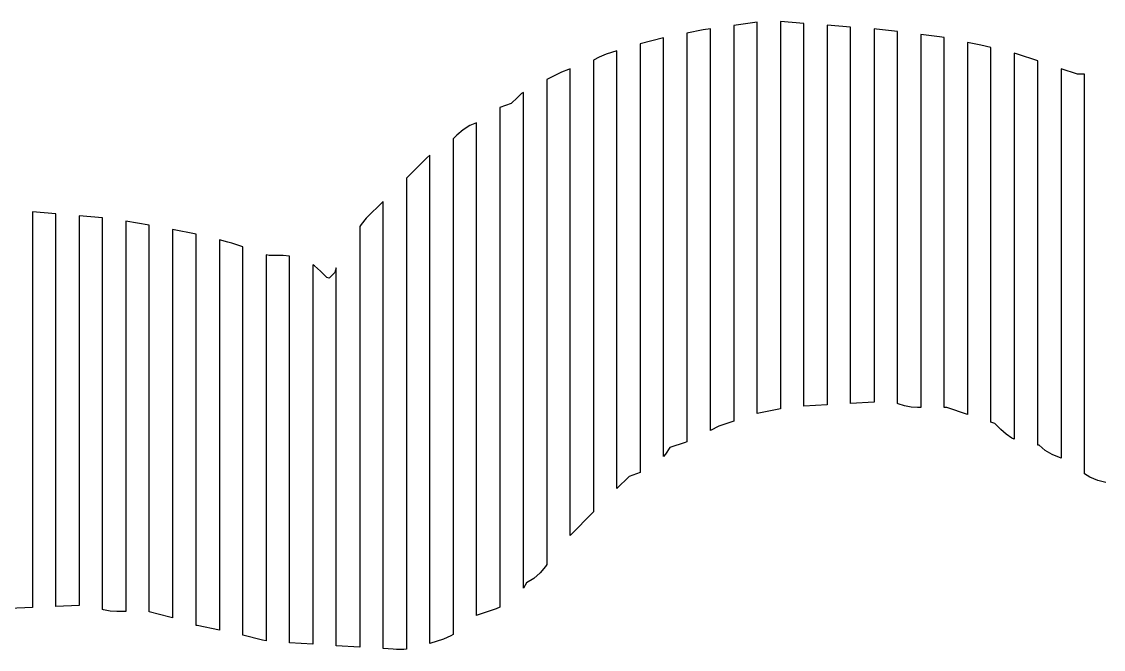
# Model space of a CAD drawing. Header units: metres. Extents: x -6 to 1890, y -8 to 898.
# Drawn here: x 363.7 to 548.8, y 218.4 to 325.7 of the extents above; entities that cross this region are included whole.
import ezdxf

# ---------------------------------------------------------------- set-up
doc = ezdxf.new("R2010")
doc.units = ezdxf.units.M
doc.layers.add('PASSADAS_COMPLETAS', color=1, linetype='CONTINUOUS')
doc.layers.add('PECAS_2D', color=3, linetype='CONTINUOUS')

msp = doc.modelspace()

# ---------------------------------------------------------------- linework, layer by layer
at = {"layer": 'PASSADAS_COMPLETAS'}
msp.add_lwpolyline([(549.245, 246.945), (547.847, 247.278), (546.511, 247.831), (545.578, 248.405), (545.578, 253.563), (545.578, 254.852), (545.578, 256.141), (545.578, 257.431), (545.578, 258.72), (545.578, 260.009), (545.578, 261.298), (545.578, 294.821), (545.578, 296.111), (545.578, 297.4), (545.578, 298.689), (545.578, 299.979), (545.578, 301.268), (545.578, 302.557), (545.578, 303.846), (545.578, 305.136), (545.578, 306.425), (545.578, 307.715), (545.578, 309.004), (545.578, 310.293), (545.578, 311.583), (545.578, 316.74), (544.372, 316.74), (541.578, 317.671), (541.578, 313.755), (541.578, 312.449), (541.578, 311.144), (541.578, 309.838), (541.578, 308.533), (541.578, 307.227), (541.578, 305.922), (541.578, 304.616), (541.578, 303.311), (541.578, 302.005), (541.578, 300.7), (541.578, 299.394), (541.578, 298.089), (541.578, 296.783), (541.578, 295.478), (541.578, 262.84), (541.578, 261.535), (541.578, 260.229), (541.578, 258.924), (541.578, 257.618), (541.578, 256.313), (541.578, 255.007), (541.578, 251.091), (541.31, 251.18), (540.051, 251.708), (538.88, 252.422), (537.834, 253.298), (537.578, 253.308), (537.578, 257.172), (537.578, 258.461), (537.578, 259.749), (537.578, 261.037), (537.578, 262.325), (537.578, 264.901), (537.578, 297.106), (537.578, 298.394), (537.578, 299.682), (537.578, 300.97), (537.578, 302.258), (537.578, 304.835), (537.578, 306.123), (537.578, 307.411), (537.578, 308.699), (537.578, 309.987), (537.578, 311.275), (537.578, 312.564), (537.578, 313.852), (537.578, 315.14), (537.578, 319.004), (534.139, 320.151), (533.578, 320.314), (533.578, 316.432), (533.578, 315.138), (533.578, 313.844), (533.578, 312.55), (533.578, 311.256), (533.578, 309.962), (533.578, 308.668), (533.578, 307.374), (533.578, 306.08), (533.578, 304.786), (533.578, 303.492), (533.578, 302.198), (533.578, 300.904), (533.578, 299.61), (533.578, 298.316), (533.578, 265.965), (533.578, 264.671), (533.578, 263.377), (533.578, 262.083), (533.578, 260.789), (533.578, 259.495), (533.578, 258.201), (533.578, 254.319), (533.163, 254.525), (532.171, 255.189), (531.29, 255.964), (530.224, 257.03), (529.578, 257.245), (529.578, 259.808), (529.578, 261.09), (529.578, 262.371), (529.578, 263.653), (529.578, 264.934), (529.578, 266.215), (529.578, 267.497), (529.578, 299.534), (529.578, 300.815), (529.578, 302.097), (529.578, 303.378), (529.578, 304.66), (529.578, 305.941), (529.578, 307.222), (529.578, 308.504), (529.578, 309.785), (529.578, 311.067), (529.578, 312.348), (529.578, 313.63), (529.578, 314.911), (529.578, 316.193), (529.578, 317.474), (529.578, 321.319), (527.876, 321.734), (525.578, 322.193), (525.578, 317), (525.578, 315.702), (525.578, 314.404), (525.578, 313.105), (525.578, 311.807), (525.578, 310.509), (525.578, 309.211), (525.578, 307.912), (525.578, 306.614), (525.578, 305.316), (525.578, 304.018), (525.578, 302.719), (525.578, 301.421), (525.578, 267.666), (525.578, 266.368), (525.578, 265.07), (525.578, 263.772), (525.578, 262.473), (525.578, 261.175), (525.578, 258.579), (522.029, 259.762), (521.578, 259.762), (521.578, 262.342), (521.578, 263.633), (521.578, 264.923), (521.578, 266.214), (521.578, 267.504), (521.578, 268.795), (521.578, 272.666), (521.578, 302.346), (521.578, 303.637), (521.578, 304.927), (521.578, 306.217), (521.578, 307.508), (521.578, 308.798), (521.578, 310.089), (521.578, 311.379), (521.578, 312.67), (521.578, 313.96), (521.578, 315.25), (521.578, 316.541), (521.578, 317.831), (521.578, 319.122), (521.578, 322.993), (520.757, 323.133), (517.578, 323.53), (517.578, 319.626), (517.578, 318.324), (517.578, 317.023), (517.578, 315.722), (517.578, 314.42), (517.578, 313.119), (517.578, 311.817), (517.578, 310.516), (517.578, 309.215), (517.578, 307.913), (517.578, 306.612), (517.578, 305.31), (517.578, 304.009), (517.578, 302.708), (517.578, 268.871), (517.578, 267.57), (517.578, 266.269), (517.578, 264.967), (517.578, 263.666), (517.578, 259.762), (517.043, 259.762), (515.921, 259.831), (514.808, 260.04), (513.729, 260.386), (513.578, 260.456), (513.578, 264.349), (513.578, 265.646), (513.578, 266.944), (513.578, 268.241), (513.578, 269.538), (513.578, 270.836), (513.578, 303.271), (513.578, 304.569), (513.578, 305.866), (513.578, 307.164), (513.578, 308.461), (513.578, 309.758), (513.578, 311.056), (513.578, 312.353), (513.578, 313.651), (513.578, 314.948), (513.578, 316.245), (513.578, 317.543), (513.578, 318.84), (513.578, 320.138), (513.578, 324.03), (509.985, 324.469), (509.578, 324.5), (509.578, 320.592), (509.578, 319.29), (509.578, 317.987), (509.578, 316.685), (509.578, 315.382), (509.578, 314.08), (509.578, 312.777), (509.578, 311.475), (509.578, 310.172), (509.578, 308.869), (509.578, 307.567), (509.578, 306.264), (509.578, 304.962), (509.578, 303.659), (509.578, 271.096), (509.578, 269.793), (509.578, 268.491), (509.578, 267.188), (509.578, 265.886), (509.578, 264.583), (509.578, 260.675), (505.578, 260.44), (505.578, 264.302), (505.578, 265.589), (505.578, 266.877), (505.578, 268.164), (505.578, 269.452), (505.578, 270.739), (505.578, 302.923), (505.578, 304.21), (505.578, 305.497), (505.578, 306.785), (505.578, 308.072), (505.578, 309.359), (505.578, 310.647), (505.578, 311.934), (505.578, 313.222), (505.578, 314.509), (505.578, 315.796), (505.578, 317.084), (505.578, 318.371), (505.578, 319.658), (505.578, 324.808), (501.578, 325.115), (501.578, 319.923), (501.578, 318.624), (501.578, 317.326), (501.578, 316.028), (501.578, 314.73), (501.578, 313.431), (501.578, 312.133), (501.578, 310.835), (501.578, 309.537), (501.578, 308.239), (501.578, 306.94), (501.578, 305.642), (501.578, 304.344), (501.578, 303.046), (501.578, 270.59), (501.578, 269.292), (501.578, 267.994), (501.578, 266.696), (501.578, 265.398), (501.578, 260.205), (497.578, 259.969), (497.578, 265.103), (497.578, 266.386), (497.578, 267.67), (497.578, 268.953), (497.578, 270.237), (497.578, 271.52), (497.578, 303.605), (497.578, 304.889), (497.578, 306.172), (497.578, 308.739), (497.578, 310.022), (497.578, 311.306), (497.578, 312.589), (497.578, 313.872), (497.578, 315.156), (497.578, 316.439), (497.578, 317.723), (497.578, 319.006), (497.578, 320.289), (497.578, 325.423), (493.578, 325.731), (493.578, 320.539), (493.578, 319.242), (493.578, 317.944), (493.578, 316.646), (493.578, 315.348), (493.578, 314.05), (493.578, 312.753), (493.578, 311.455), (493.578, 310.157), (493.578, 308.859), (493.578, 307.561), (493.578, 306.263), (493.578, 304.966), (493.578, 303.668), (493.578, 269.924), (493.578, 268.627), (493.578, 267.329), (493.578, 266.031), (493.578, 264.733), (493.578, 263.435), (493.578, 259.542), (489.578, 258.732), (489.578, 262.592), (489.578, 263.879), (489.578, 265.166), (489.578, 266.453), (489.578, 267.74), (489.578, 269.027), (489.578, 271.601), (489.578, 303.773), (489.578, 305.06), (489.578, 306.347), (489.578, 307.634), (489.578, 308.921), (489.578, 310.207), (489.578, 311.494), (489.578, 312.781), (489.578, 314.068), (489.578, 315.355), (489.578, 316.642), (489.578, 317.929), (489.578, 319.216), (489.578, 320.503), (489.578, 325.65), (485.578, 325.079), (485.578, 319.873), (485.578, 318.571), (485.578, 317.269), (485.578, 315.968), (485.578, 314.666), (485.578, 313.365), (485.578, 312.063), (485.578, 310.762), (485.578, 309.46), (485.578, 308.159), (485.578, 306.857), (485.578, 305.556), (485.578, 304.254), (485.578, 302.952), (485.578, 301.651), (485.578, 267.811), (485.578, 266.509), (485.578, 265.208), (485.578, 263.906), (485.578, 262.605), (485.578, 261.303), (485.578, 257.398), (483.048, 256.555), (481.578, 255.82), (481.578, 261.004), (481.578, 262.3), (481.578, 263.596), (481.578, 264.892), (481.578, 266.188), (481.578, 268.78), (481.578, 302.476), (481.578, 303.772), (481.578, 305.068), (481.578, 306.363), (481.578, 307.659), (481.578, 308.955), (481.578, 310.251), (481.578, 311.547), (481.578, 312.843), (481.578, 314.139), (481.578, 315.435), (481.578, 316.731), (481.578, 318.027), (481.578, 319.323), (481.578, 324.507), (480.358, 324.319), (477.578, 323.763), (477.578, 318.587), (477.578, 317.294), (477.578, 316), (477.578, 314.706), (477.578, 313.412), (477.578, 312.118), (477.578, 310.824), (477.578, 309.531), (477.578, 308.237), (477.578, 306.943), (477.578, 305.649), (477.578, 304.355), (477.578, 303.061), (477.578, 301.768), (477.578, 300.474), (477.578, 265.54), (477.578, 264.246), (477.578, 262.952), (477.578, 261.658), (477.578, 260.365), (477.578, 259.071), (477.578, 253.895), (477.264, 253.765), (474.629, 252.887), (473.898, 251.75), (473.578, 251.387), (473.578, 256.592), (473.578, 257.893), (473.578, 259.194), (473.578, 260.496), (473.578, 261.797), (473.578, 263.098), (473.578, 299.533), (473.578, 300.834), (473.578, 302.135), (473.578, 303.436), (473.578, 304.738), (473.578, 306.039), (473.578, 307.34), (473.578, 308.641), (473.578, 309.943), (473.578, 311.244), (473.578, 312.545), (473.578, 313.846), (473.578, 315.148), (473.578, 316.449), (473.578, 317.75), (473.578, 322.955), (469.578, 321.958), (469.578, 315.525), (469.578, 314.238), (469.578, 312.952), (469.578, 311.665), (469.578, 310.379), (469.578, 307.806), (469.578, 306.519), (469.578, 305.232), (469.578, 303.946), (469.578, 302.659), (469.578, 301.373), (469.578, 300.086), (469.578, 298.8), (469.578, 260.203), (469.578, 258.916), (469.578, 257.63), (469.578, 256.343), (469.578, 255.057), (469.578, 253.77), (469.578, 248.624), (467.669, 247.982), (465.578, 245.891), (465.578, 251.054), (465.578, 252.345), (465.578, 253.636), (465.578, 254.927), (465.578, 256.218), (465.578, 257.508), (465.578, 297.524), (465.578, 298.815), (465.578, 300.106), (465.578, 301.397), (465.578, 302.687), (465.578, 303.978), (465.578, 305.269), (465.578, 306.56), (465.578, 307.851), (465.578, 309.141), (465.578, 310.432), (465.578, 311.723), (465.578, 313.014), (465.578, 314.305), (465.578, 320.759), (463.753, 320.151), (462.561, 319.657), (461.578, 319.165), (461.578, 312.726), (461.578, 311.438), (461.578, 310.15), (461.578, 308.862), (461.578, 307.574), (461.578, 306.286), (461.578, 304.998), (461.578, 303.71), (461.578, 302.423), (461.578, 301.135), (461.578, 299.847), (461.578, 298.559), (461.578, 297.271), (461.578, 295.983), (461.578, 294.695), (461.578, 254.77), (461.578, 253.482), (461.578, 252.194), (461.578, 250.906), (461.578, 249.618), (461.578, 248.331), (461.578, 247.043), (461.578, 241.891), (457.578, 237.891), (457.578, 243.037), (457.578, 244.324), (457.578, 245.611), (457.578, 246.897), (457.578, 248.184), (457.578, 249.471), (457.578, 250.757), (457.578, 293.216), (457.578, 294.502), (457.578, 295.789), (457.578, 297.075), (457.578, 298.362), (457.578, 299.649), (457.578, 300.935), (457.578, 302.222), (457.578, 303.509), (457.578, 304.795), (457.578, 306.082), (457.578, 307.368), (457.578, 308.655), (457.578, 311.228), (457.578, 317.661), (457.29, 317.565), (456.098, 317.072), (453.578, 315.812), (453.578, 309.336), (453.578, 308.041), (453.578, 306.745), (453.578, 305.45), (453.578, 304.155), (453.578, 302.86), (453.578, 301.565), (453.578, 300.27), (453.578, 298.974), (453.578, 297.679), (453.578, 296.384), (453.578, 295.089), (453.578, 293.794), (453.578, 292.499), (453.578, 291.203), (453.578, 247.168), (453.578, 245.873), (453.578, 244.577), (453.578, 243.282), (453.578, 241.987), (453.578, 240.692), (453.578, 239.397), (453.578, 232.921), (453.357, 232.554), (452.434, 231.455), (451.349, 230.514), (450.146, 229.764), (449.578, 228.849), (449.578, 235.273), (449.578, 236.558), (449.578, 237.842), (449.578, 239.127), (449.578, 240.412), (449.578, 241.697), (449.578, 242.981), (449.578, 287.947), (449.578, 289.232), (449.578, 290.517), (449.578, 291.802), (449.578, 293.086), (449.578, 294.371), (449.578, 295.656), (449.578, 296.941), (449.578, 298.225), (449.578, 299.51), (449.578, 300.795), (449.578, 302.08), (449.578, 303.364), (449.578, 304.649), (449.578, 305.934), (449.578, 307.219), (449.578, 313.642), (449.288, 313.433), (448.563, 312.782), (447.497, 311.716), (445.578, 311.07), (445.578, 304.595), (445.578, 303.3), (445.578, 302.004), (445.578, 300.709), (445.578, 299.414), (445.578, 298.119), (445.578, 296.824), (445.578, 295.529), (445.578, 294.234), (445.578, 292.939), (445.578, 291.644), (445.578, 290.348), (445.578, 289.053), (445.578, 287.758), (445.578, 286.463), (445.578, 285.168), (445.578, 238.544), (445.578, 237.248), (445.578, 235.953), (445.578, 234.658), (445.578, 233.363), (445.578, 232.068), (445.578, 230.773), (445.578, 225.592), (444.949, 225.328), (441.685, 224.24), (441.578, 224.187), (441.578, 228.075), (441.578, 229.371), (441.578, 230.667), (441.578, 231.964), (441.578, 233.26), (441.578, 234.556), (441.578, 282.514), (441.578, 283.81), (441.578, 285.106), (441.578, 286.402), (441.578, 287.698), (441.578, 288.994), (441.578, 290.291), (441.578, 291.587), (441.578, 292.883), (441.578, 294.179), (441.578, 295.475), (441.578, 296.771), (441.578, 298.068), (441.578, 299.364), (441.578, 300.66), (441.578, 301.956), (441.578, 308.437), (440.447, 307.952), (439.269, 307.218), (438.222, 306.319), (437.578, 305.675), (437.578, 299.157), (437.578, 297.853), (437.578, 296.55), (437.578, 295.246), (437.578, 293.942), (437.578, 292.639), (437.578, 291.335), (437.578, 290.032), (437.578, 288.728), (437.578, 287.424), (437.578, 286.121), (437.578, 284.817), (437.578, 283.514), (437.578, 282.21), (437.578, 280.906), (437.578, 279.603), (437.578, 278.299), (437.578, 232.673), (437.578, 231.369), (437.578, 230.065), (437.578, 228.762), (437.578, 227.458), (437.578, 226.155), (437.578, 220.94), (437.193, 220.702), (435.901, 220.158), (433.578, 219.383), (433.578, 223.239), (433.578, 224.524), (433.578, 225.809), (433.578, 227.094), (433.578, 228.379), (433.578, 229.664), (433.578, 230.949), (433.578, 274.642), (433.578, 275.927), (433.578, 277.212), (433.578, 278.497), (433.578, 279.782), (433.578, 281.068), (433.578, 282.353), (433.578, 283.638), (433.578, 284.923), (433.578, 286.208), (433.578, 287.493), (433.578, 288.778), (433.578, 290.063), (433.578, 291.348), (433.578, 292.633), (433.578, 293.918), (433.578, 295.203), (433.578, 302.914), (433.051, 302.441), (429.578, 298.968), (429.578, 291.173), (429.578, 289.874), (429.578, 288.574), (429.578, 287.275), (429.578, 285.976), (429.578, 284.677), (429.578, 283.378), (429.578, 282.079), (429.578, 280.78), (429.578, 279.481), (429.578, 278.181), (429.578, 276.882), (429.578, 275.583), (429.578, 274.284), (429.578, 272.985), (429.578, 271.686), (429.578, 270.387), (429.578, 228.814), (429.578, 227.515), (429.578, 226.216), (429.578, 224.917), (429.578, 223.618), (429.578, 222.319), (429.578, 218.421), (429.145, 218.398), (427.853, 218.398), (427.285, 218.416), (425.578, 218.522), (425.578, 222.409), (425.578, 223.705), (425.578, 225.001), (425.578, 226.296), (425.578, 227.592), (425.578, 265.167), (425.578, 266.463), (425.578, 267.758), (425.578, 269.054), (425.578, 270.35), (425.578, 271.645), (425.578, 272.941), (425.578, 274.237), (425.578, 275.532), (425.578, 276.828), (425.578, 278.124), (425.578, 279.419), (425.578, 280.715), (425.578, 282.011), (425.578, 283.306), (425.578, 284.602), (425.578, 285.898), (425.578, 287.193), (425.578, 294.968), (422.711, 292.1), (421.811, 291.053), (421.578, 290.678), (421.578, 281.69), (421.578, 280.406), (421.578, 279.122), (421.578, 277.838), (421.578, 276.554), (421.578, 275.27), (421.578, 273.986), (421.578, 272.702), (421.578, 271.418), (421.578, 270.134), (421.578, 268.85), (421.578, 267.566), (421.578, 266.282), (421.578, 264.998), (421.578, 263.714), (421.578, 262.43), (421.578, 261.146), (421.578, 259.862), (421.578, 227.761), (421.578, 226.477), (421.578, 225.193), (421.578, 223.909), (421.578, 222.625), (421.578, 218.772), (417.578, 219.022), (417.578, 221.606), (417.578, 222.898), (417.578, 224.19), (417.578, 225.482), (417.578, 226.774), (417.578, 228.066), (417.578, 257.78), (417.578, 259.072), (417.578, 260.364), (417.578, 261.656), (417.578, 262.948), (417.578, 264.24), (417.578, 265.531), (417.578, 266.823), (417.578, 268.115), (417.578, 269.407), (417.578, 270.699), (417.578, 271.991), (417.578, 273.283), (417.578, 274.575), (417.578, 275.867), (417.578, 277.159), (417.578, 283.618), (417.314, 282.825), (416.346, 281.858), (415.964, 281.986), (414.898, 283.052), (413.827, 283.969), (413.578, 284.122), (413.578, 277.637), (413.578, 276.34), (413.578, 275.043), (413.578, 273.746), (413.578, 272.449), (413.578, 271.152), (413.578, 269.855), (413.578, 268.558), (413.578, 267.261), (413.578, 265.964), (413.578, 264.667), (413.578, 263.37), (413.578, 262.073), (413.578, 260.776), (413.578, 259.479), (413.578, 228.351), (413.578, 227.054), (413.578, 225.757), (413.578, 224.46), (413.578, 223.163), (413.578, 221.866), (413.578, 219.272), (409.578, 219.522), (409.578, 222.115), (409.578, 223.411), (409.578, 224.707), (409.578, 226.004), (409.578, 227.3), (409.578, 228.596), (409.578, 261.002), (409.578, 262.298), (409.578, 263.595), (409.578, 264.891), (409.578, 266.187), (409.578, 267.483), (409.578, 268.779), (409.578, 270.076), (409.578, 271.372), (409.578, 272.668), (409.578, 273.964), (409.578, 275.261), (409.578, 276.557), (409.578, 277.853), (409.578, 279.149), (409.578, 285.631), (408.463, 285.717), (406.062, 285.717), (405.578, 285.879), (405.578, 280.701), (405.578, 279.407), (405.578, 278.113), (405.578, 276.818), (405.578, 275.524), (405.578, 274.23), (405.578, 272.935), (405.578, 271.641), (405.578, 270.347), (405.578, 269.052), (405.578, 267.758), (405.578, 266.464), (405.578, 265.169), (405.578, 263.875), (405.578, 262.58), (405.578, 230.222), (405.578, 228.928), (405.578, 227.633), (405.578, 226.339), (405.578, 225.045), (405.578, 223.75), (405.578, 222.456), (405.578, 219.867), (404.964, 219.962), (401.578, 220.809), (401.578, 223.413), (401.578, 224.715), (401.578, 226.017), (401.578, 227.319), (401.578, 228.621), (401.578, 229.923), (401.578, 231.225), (401.578, 263.776), (401.578, 265.078), (401.578, 266.38), (401.578, 267.682), (401.578, 268.984), (401.578, 270.286), (401.578, 271.588), (401.578, 272.89), (401.578, 274.192), (401.578, 275.494), (401.578, 276.796), (401.578, 278.098), (401.578, 279.4), (401.578, 280.702), (401.578, 282.004), (401.578, 287.212), (399.708, 287.835), (399.037, 288.031), (397.578, 288.395), (397.578, 283.264), (397.578, 281.981), (397.578, 280.698), (397.578, 279.416), (397.578, 278.133), (397.578, 276.85), (397.578, 275.567), (397.578, 274.284), (397.578, 273.001), (397.578, 271.718), (397.578, 270.436), (397.578, 269.153), (397.578, 267.87), (397.578, 266.587), (397.578, 265.304), (397.578, 264.021), (397.578, 230.667), (397.578, 229.385), (397.578, 228.102), (397.578, 226.819), (397.578, 225.536), (397.578, 224.253), (397.578, 221.688), (393.753, 222.453), (393.578, 222.499), (393.578, 225.072), (393.578, 226.358), (393.578, 227.644), (393.578, 228.931), (393.578, 230.217), (393.578, 231.503), (393.578, 264.948), (393.578, 266.234), (393.578, 267.521), (393.578, 268.807), (393.578, 270.093), (393.578, 271.38), (393.578, 272.666), (393.578, 273.952), (393.578, 275.239), (393.578, 276.525), (393.578, 277.811), (393.578, 279.098), (393.578, 280.384), (393.578, 281.67), (393.578, 282.957), (393.578, 284.243), (393.578, 289.388), (389.578, 290.192), (389.578, 284.982), (389.578, 283.68), (389.578, 282.377), (389.578, 281.075), (389.578, 279.772), (389.578, 278.47), (389.578, 277.168), (389.578, 275.865), (389.578, 274.563), (389.578, 273.261), (389.578, 271.958), (389.578, 270.656), (389.578, 269.353), (389.578, 268.051), (389.578, 266.749), (389.578, 265.446), (389.578, 232.887), (389.578, 231.584), (389.578, 230.282), (389.578, 228.98), (389.578, 227.677), (389.578, 226.375), (389.578, 223.77), (389.113, 223.925), (385.578, 224.809), (385.578, 227.403), (385.578, 228.699), (385.578, 229.996), (385.578, 231.293), (385.578, 232.59), (385.578, 233.887), (385.578, 241.668), (385.578, 267.606), (385.578, 268.903), (385.578, 270.2), (385.578, 271.496), (385.578, 272.793), (385.578, 274.09), (385.578, 275.387), (385.578, 276.684), (385.578, 277.981), (385.578, 279.278), (385.578, 280.575), (385.578, 281.871), (385.578, 283.168), (385.578, 284.465), (385.578, 285.762), (385.578, 287.059), (385.578, 290.95), (381.578, 291.616), (381.578, 287.765), (381.578, 286.481), (381.578, 285.197), (381.578, 283.914), (381.578, 282.63), (381.578, 281.346), (381.578, 280.062), (381.578, 278.779), (381.578, 277.495), (381.578, 276.211), (381.578, 274.927), (381.578, 273.644), (381.578, 272.36), (381.578, 271.076), (381.578, 269.792), (381.578, 268.509), (381.578, 235.131), (381.578, 233.847), (381.578, 232.564), (381.578, 231.28), (381.578, 229.996), (381.578, 228.712), (381.578, 224.861), (380.026, 224.861), (378.879, 224.934), (377.741, 225.153), (377.578, 225.206), (377.578, 229.071), (377.578, 230.36), (377.578, 231.648), (377.578, 232.936), (377.578, 234.225), (377.578, 235.513), (377.578, 269.01), (377.578, 270.298), (377.578, 271.587), (377.578, 272.875), (377.578, 274.163), (377.578, 275.452), (377.578, 276.74), (377.578, 278.029), (377.578, 279.317), (377.578, 280.605), (377.578, 281.894), (377.578, 283.182), (377.578, 284.47), (377.578, 285.759), (377.578, 287.047), (377.578, 288.335), (377.578, 292.2), (373.578, 292.534), (373.578, 288.615), (373.578, 287.309), (373.578, 286.003), (373.578, 284.697), (373.578, 283.391), (373.578, 282.085), (373.578, 280.779), (373.578, 279.472), (373.578, 278.166), (373.578, 276.86), (373.578, 275.554), (373.578, 274.248), (373.578, 272.942), (373.578, 271.636), (373.578, 270.329), (373.578, 269.023), (373.578, 236.37), (373.578, 235.064), (373.578, 233.758), (373.578, 232.452), (373.578, 231.145), (373.578, 229.839), (373.578, 225.921), (369.578, 225.747), (369.578, 229.619), (369.578, 230.91), (369.578, 232.201), (369.578, 233.492), (369.578, 234.782), (369.578, 236.073), (369.578, 268.342), (369.578, 269.633), (369.578, 270.924), (369.578, 272.215), (369.578, 273.505), (369.578, 274.796), (369.578, 276.087), (369.578, 277.378), (369.578, 278.669), (369.578, 279.959), (369.578, 281.25), (369.578, 282.541), (369.578, 283.832), (369.578, 285.122), (369.578, 286.413), (369.578, 287.704), (369.578, 288.995), (369.578, 292.867), (365.578, 293.2), (365.578, 289.299), (365.578, 287.998), (365.578, 286.698), (365.578, 285.397), (365.578, 284.097), (365.578, 282.796), (365.578, 281.496), (365.578, 280.195), (365.578, 278.895), (365.578, 277.594), (365.578, 276.294), (365.578, 274.993), (365.578, 273.693), (365.578, 272.392), (365.578, 271.091), (365.578, 269.791), (365.578, 235.977), (365.578, 234.677), (365.578, 233.376), (365.578, 232.076), (365.578, 230.775), (365.578, 229.475), (365.578, 225.573), (361.578, 225.399)], dxfattribs=at)
at = {"layer": 'PECAS_2D'}
msp.add_lwpolyline([(549.245, 246.945), (547.847, 247.278), (546.511, 247.831), (545.578, 248.405), (545.578, 253.563), (545.578, 254.852), (545.578, 256.141), (545.578, 257.431), (545.578, 258.72), (545.578, 260.009), (545.578, 261.298), (545.578, 294.821), (545.578, 296.111), (545.578, 297.4), (545.578, 298.689), (545.578, 299.979), (545.578, 301.268), (545.578, 302.557), (545.578, 303.846), (545.578, 305.136), (545.578, 306.425), (545.578, 307.715), (545.578, 309.004), (545.578, 310.293), (545.578, 311.583), (545.578, 316.74), (544.372, 316.74), (541.578, 317.671), (541.578, 313.755), (541.578, 312.449), (541.578, 311.144), (541.578, 309.838), (541.578, 308.533), (541.578, 307.227), (541.578, 305.922), (541.578, 304.616), (541.578, 303.311), (541.578, 302.005), (541.578, 300.7), (541.578, 299.394), (541.578, 298.089), (541.578, 296.783), (541.578, 295.478), (541.578, 262.84), (541.578, 261.535), (541.578, 260.229), (541.578, 258.924), (541.578, 257.618), (541.578, 256.313), (541.578, 255.007), (541.578, 251.091), (541.31, 251.18), (540.051, 251.708), (538.88, 252.422), (537.834, 253.298), (537.578, 253.308), (537.578, 257.172), (537.578, 258.461), (537.578, 259.749), (537.578, 261.037), (537.578, 262.325), (537.578, 264.901), (537.578, 297.106), (537.578, 298.394), (537.578, 299.682), (537.578, 300.97), (537.578, 302.258), (537.578, 304.835), (537.578, 306.123), (537.578, 307.411), (537.578, 308.699), (537.578, 309.987), (537.578, 311.275), (537.578, 312.564), (537.578, 313.852), (537.578, 315.14), (537.578, 319.004), (534.139, 320.151), (533.578, 320.314), (533.578, 316.432), (533.578, 315.138), (533.578, 313.844), (533.578, 312.55), (533.578, 311.256), (533.578, 309.962), (533.578, 308.668), (533.578, 307.374), (533.578, 306.08), (533.578, 304.786), (533.578, 303.492), (533.578, 302.198), (533.578, 300.904), (533.578, 299.61), (533.578, 298.316), (533.578, 265.965), (533.578, 264.671), (533.578, 263.377), (533.578, 262.083), (533.578, 260.789), (533.578, 259.495), (533.578, 258.201), (533.578, 254.319), (533.163, 254.525), (532.171, 255.189), (531.29, 255.964), (530.224, 257.03), (529.578, 257.245), (529.578, 259.808), (529.578, 261.09), (529.578, 262.371), (529.578, 263.653), (529.578, 264.934), (529.578, 266.215), (529.578, 267.497), (529.578, 299.534), (529.578, 300.815), (529.578, 302.097), (529.578, 303.378), (529.578, 304.66), (529.578, 305.941), (529.578, 307.222), (529.578, 308.504), (529.578, 309.785), (529.578, 311.067), (529.578, 312.348), (529.578, 313.63), (529.578, 314.911), (529.578, 316.193), (529.578, 317.474), (529.578, 321.319), (527.876, 321.734), (525.578, 322.193), (525.578, 317), (525.578, 315.702), (525.578, 314.404), (525.578, 313.105), (525.578, 311.807), (525.578, 310.509), (525.578, 309.211), (525.578, 307.912), (525.578, 306.614), (525.578, 305.316), (525.578, 304.018), (525.578, 302.719), (525.578, 301.421), (525.578, 267.666), (525.578, 266.368), (525.578, 265.07), (525.578, 263.772), (525.578, 262.473), (525.578, 261.175), (525.578, 258.579), (522.029, 259.762), (521.578, 259.762), (521.578, 262.342), (521.578, 263.633), (521.578, 264.923), (521.578, 266.214), (521.578, 267.504), (521.578, 268.795), (521.578, 272.666), (521.578, 302.346), (521.578, 303.637), (521.578, 304.927), (521.578, 306.217), (521.578, 307.508), (521.578, 308.798), (521.578, 310.089), (521.578, 311.379), (521.578, 312.67), (521.578, 313.96), (521.578, 315.25), (521.578, 316.541), (521.578, 317.831), (521.578, 319.122), (521.578, 322.993), (520.757, 323.133), (517.578, 323.53), (517.578, 319.626), (517.578, 318.324), (517.578, 317.023), (517.578, 315.722), (517.578, 314.42), (517.578, 313.119), (517.578, 311.817), (517.578, 310.516), (517.578, 309.215), (517.578, 307.913), (517.578, 306.612), (517.578, 305.31), (517.578, 304.009), (517.578, 302.708), (517.578, 268.871), (517.578, 267.57), (517.578, 266.269), (517.578, 264.967), (517.578, 263.666), (517.578, 259.762), (517.043, 259.762), (515.921, 259.831), (514.808, 260.04), (513.729, 260.386), (513.578, 260.456), (513.578, 264.349), (513.578, 265.646), (513.578, 266.944), (513.578, 268.241), (513.578, 269.538), (513.578, 270.836), (513.578, 303.271), (513.578, 304.569), (513.578, 305.866), (513.578, 307.164), (513.578, 308.461), (513.578, 309.758), (513.578, 311.056), (513.578, 312.353), (513.578, 313.651), (513.578, 314.948), (513.578, 316.245), (513.578, 317.543), (513.578, 318.84), (513.578, 320.138), (513.578, 324.03), (509.985, 324.469), (509.578, 324.5), (509.578, 320.592), (509.578, 319.29), (509.578, 317.987), (509.578, 316.685), (509.578, 315.382), (509.578, 314.08), (509.578, 312.777), (509.578, 311.475), (509.578, 310.172), (509.578, 308.869), (509.578, 307.567), (509.578, 306.264), (509.578, 304.962), (509.578, 303.659), (509.578, 271.096), (509.578, 269.793), (509.578, 268.491), (509.578, 267.188), (509.578, 265.886), (509.578, 264.583), (509.578, 260.675), (505.578, 260.44), (505.578, 264.302), (505.578, 265.589), (505.578, 266.877), (505.578, 268.164), (505.578, 269.452), (505.578, 270.739), (505.578, 302.923), (505.578, 304.21), (505.578, 305.497), (505.578, 306.785), (505.578, 308.072), (505.578, 309.359), (505.578, 310.647), (505.578, 311.934), (505.578, 313.222), (505.578, 314.509), (505.578, 315.796), (505.578, 317.084), (505.578, 318.371), (505.578, 319.658), (505.578, 324.808), (501.578, 325.115), (501.578, 319.923), (501.578, 318.624), (501.578, 317.326), (501.578, 316.028), (501.578, 314.73), (501.578, 313.431), (501.578, 312.133), (501.578, 310.835), (501.578, 309.537), (501.578, 308.239), (501.578, 306.94), (501.578, 305.642), (501.578, 304.344), (501.578, 303.046), (501.578, 270.59), (501.578, 269.292), (501.578, 267.994), (501.578, 266.696), (501.578, 265.398), (501.578, 260.205), (497.578, 259.969), (497.578, 265.103), (497.578, 266.386), (497.578, 267.67), (497.578, 268.953), (497.578, 270.237), (497.578, 271.52), (497.578, 303.605), (497.578, 304.889), (497.578, 306.172), (497.578, 308.739), (497.578, 310.022), (497.578, 311.306), (497.578, 312.589), (497.578, 313.872), (497.578, 315.156), (497.578, 316.439), (497.578, 317.723), (497.578, 319.006), (497.578, 320.289), (497.578, 325.423), (493.578, 325.731), (493.578, 320.539), (493.578, 319.242), (493.578, 317.944), (493.578, 316.646), (493.578, 315.348), (493.578, 314.05), (493.578, 312.753), (493.578, 311.455), (493.578, 310.157), (493.578, 308.859), (493.578, 307.561), (493.578, 306.263), (493.578, 304.966), (493.578, 303.668), (493.578, 269.924), (493.578, 268.627), (493.578, 267.329), (493.578, 266.031), (493.578, 264.733), (493.578, 263.435), (493.578, 259.542), (489.578, 258.732), (489.578, 262.592), (489.578, 263.879), (489.578, 265.166), (489.578, 266.453), (489.578, 267.74), (489.578, 269.027), (489.578, 271.601), (489.578, 303.773), (489.578, 305.06), (489.578, 306.347), (489.578, 307.634), (489.578, 308.921), (489.578, 310.207), (489.578, 311.494), (489.578, 312.781), (489.578, 314.068), (489.578, 315.355), (489.578, 316.642), (489.578, 317.929), (489.578, 319.216), (489.578, 320.503), (489.578, 325.65), (485.578, 325.079), (485.578, 319.873), (485.578, 318.571), (485.578, 317.269), (485.578, 315.968), (485.578, 314.666), (485.578, 313.365), (485.578, 312.063), (485.578, 310.762), (485.578, 309.46), (485.578, 308.159), (485.578, 306.857), (485.578, 305.556), (485.578, 304.254), (485.578, 302.952), (485.578, 301.651), (485.578, 267.811), (485.578, 266.509), (485.578, 265.208), (485.578, 263.906), (485.578, 262.605), (485.578, 261.303), (485.578, 257.398), (483.048, 256.555), (481.578, 255.82), (481.578, 261.004), (481.578, 262.3), (481.578, 263.596), (481.578, 264.892), (481.578, 266.188), (481.578, 268.78), (481.578, 302.476), (481.578, 303.772), (481.578, 305.068), (481.578, 306.363), (481.578, 307.659), (481.578, 308.955), (481.578, 310.251), (481.578, 311.547), (481.578, 312.843), (481.578, 314.139), (481.578, 315.435), (481.578, 316.731), (481.578, 318.027), (481.578, 319.323), (481.578, 324.507), (480.358, 324.319), (477.578, 323.763), (477.578, 318.587), (477.578, 317.294), (477.578, 316), (477.578, 314.706), (477.578, 313.412), (477.578, 312.118), (477.578, 310.824), (477.578, 309.531), (477.578, 308.237), (477.578, 306.943), (477.578, 305.649), (477.578, 304.355), (477.578, 303.061), (477.578, 301.768), (477.578, 300.474), (477.578, 265.54), (477.578, 264.246), (477.578, 262.952), (477.578, 261.658), (477.578, 260.365), (477.578, 259.071), (477.578, 253.895), (477.264, 253.765), (474.629, 252.887), (473.898, 251.75), (473.578, 251.387), (473.578, 256.592), (473.578, 257.893), (473.578, 259.194), (473.578, 260.496), (473.578, 261.797), (473.578, 263.098), (473.578, 299.533), (473.578, 300.834), (473.578, 302.135), (473.578, 303.436), (473.578, 304.738), (473.578, 306.039), (473.578, 307.34), (473.578, 308.641), (473.578, 309.943), (473.578, 311.244), (473.578, 312.545), (473.578, 313.846), (473.578, 315.148), (473.578, 316.449), (473.578, 317.75), (473.578, 322.955), (469.578, 321.958), (469.578, 315.525), (469.578, 314.238), (469.578, 312.952), (469.578, 311.665), (469.578, 310.379), (469.578, 307.806), (469.578, 306.519), (469.578, 305.232), (469.578, 303.946), (469.578, 302.659), (469.578, 301.373), (469.578, 300.086), (469.578, 298.8), (469.578, 260.203), (469.578, 258.916), (469.578, 257.63), (469.578, 256.343), (469.578, 255.057), (469.578, 253.77), (469.578, 248.624), (467.669, 247.982), (465.578, 245.891), (465.578, 251.054), (465.578, 252.345), (465.578, 253.636), (465.578, 254.927), (465.578, 256.218), (465.578, 257.508), (465.578, 297.524), (465.578, 298.815), (465.578, 300.106), (465.578, 301.397), (465.578, 302.687), (465.578, 303.978), (465.578, 305.269), (465.578, 306.56), (465.578, 307.851), (465.578, 309.141), (465.578, 310.432), (465.578, 311.723), (465.578, 313.014), (465.578, 314.305), (465.578, 320.759), (463.753, 320.151), (462.561, 319.657), (461.578, 319.165), (461.578, 312.726), (461.578, 311.438), (461.578, 310.15), (461.578, 308.862), (461.578, 307.574), (461.578, 306.286), (461.578, 304.998), (461.578, 303.71), (461.578, 302.423), (461.578, 301.135), (461.578, 299.847), (461.578, 298.559), (461.578, 297.271), (461.578, 295.983), (461.578, 294.695), (461.578, 254.77), (461.578, 253.482), (461.578, 252.194), (461.578, 250.906), (461.578, 249.618), (461.578, 248.331), (461.578, 247.043), (461.578, 241.891), (457.578, 237.891), (457.578, 243.037), (457.578, 244.324), (457.578, 245.611), (457.578, 246.897), (457.578, 248.184), (457.578, 249.471), (457.578, 250.757), (457.578, 293.216), (457.578, 294.502), (457.578, 295.789), (457.578, 297.075), (457.578, 298.362), (457.578, 299.649), (457.578, 300.935), (457.578, 302.222), (457.578, 303.509), (457.578, 304.795), (457.578, 306.082), (457.578, 307.368), (457.578, 308.655), (457.578, 311.228), (457.578, 317.661), (457.29, 317.565), (456.098, 317.072), (453.578, 315.812), (453.578, 309.336), (453.578, 308.041), (453.578, 306.745), (453.578, 305.45), (453.578, 304.155), (453.578, 302.86), (453.578, 301.565), (453.578, 300.27), (453.578, 298.974), (453.578, 297.679), (453.578, 296.384), (453.578, 295.089), (453.578, 293.794), (453.578, 292.499), (453.578, 291.203), (453.578, 247.168), (453.578, 245.873), (453.578, 244.577), (453.578, 243.282), (453.578, 241.987), (453.578, 240.692), (453.578, 239.397), (453.578, 232.921), (453.357, 232.554), (452.434, 231.455), (451.349, 230.514), (450.146, 229.764), (449.578, 228.849), (449.578, 235.273), (449.578, 236.558), (449.578, 237.842), (449.578, 239.127), (449.578, 240.412), (449.578, 241.697), (449.578, 242.981), (449.578, 287.947), (449.578, 289.232), (449.578, 290.517), (449.578, 291.802), (449.578, 293.086), (449.578, 294.371), (449.578, 295.656), (449.578, 296.941), (449.578, 298.225), (449.578, 299.51), (449.578, 300.795), (449.578, 302.08), (449.578, 303.364), (449.578, 304.649), (449.578, 305.934), (449.578, 307.219), (449.578, 313.642), (449.288, 313.433), (448.563, 312.782), (447.497, 311.716), (445.578, 311.07), (445.578, 304.595), (445.578, 303.3), (445.578, 302.004), (445.578, 300.709), (445.578, 299.414), (445.578, 298.119), (445.578, 296.824), (445.578, 295.529), (445.578, 294.234), (445.578, 292.939), (445.578, 291.644), (445.578, 290.348), (445.578, 289.053), (445.578, 287.758), (445.578, 286.463), (445.578, 285.168), (445.578, 238.544), (445.578, 237.248), (445.578, 235.953), (445.578, 234.658), (445.578, 233.363), (445.578, 232.068), (445.578, 230.773), (445.578, 225.592), (444.949, 225.328), (441.685, 224.24), (441.578, 224.187), (441.578, 228.075), (441.578, 229.371), (441.578, 230.667), (441.578, 231.964), (441.578, 233.26), (441.578, 234.556), (441.578, 282.514), (441.578, 283.81), (441.578, 285.106), (441.578, 286.402), (441.578, 287.698), (441.578, 288.994), (441.578, 290.291), (441.578, 291.587), (441.578, 292.883), (441.578, 294.179), (441.578, 295.475), (441.578, 296.771), (441.578, 298.068), (441.578, 299.364), (441.578, 300.66), (441.578, 301.956), (441.578, 308.437), (440.447, 307.952), (439.269, 307.218), (438.222, 306.319), (437.578, 305.675), (437.578, 299.157), (437.578, 297.853), (437.578, 296.55), (437.578, 295.246), (437.578, 293.942), (437.578, 292.639), (437.578, 291.335), (437.578, 290.032), (437.578, 288.728), (437.578, 287.424), (437.578, 286.121), (437.578, 284.817), (437.578, 283.514), (437.578, 282.21), (437.578, 280.906), (437.578, 279.603), (437.578, 278.299), (437.578, 232.673), (437.578, 231.369), (437.578, 230.065), (437.578, 228.762), (437.578, 227.458), (437.578, 226.155), (437.578, 220.94), (437.193, 220.702), (435.901, 220.158), (433.578, 219.383), (433.578, 223.239), (433.578, 224.524), (433.578, 225.809), (433.578, 227.094), (433.578, 228.379), (433.578, 229.664), (433.578, 230.949), (433.578, 274.642), (433.578, 275.927), (433.578, 277.212), (433.578, 278.497), (433.578, 279.782), (433.578, 281.068), (433.578, 282.353), (433.578, 283.638), (433.578, 284.923), (433.578, 286.208), (433.578, 287.493), (433.578, 288.778), (433.578, 290.063), (433.578, 291.348), (433.578, 292.633), (433.578, 293.918), (433.578, 295.203), (433.578, 302.914), (433.051, 302.441), (429.578, 298.968), (429.578, 291.173), (429.578, 289.874), (429.578, 288.574), (429.578, 287.275), (429.578, 285.976), (429.578, 284.677), (429.578, 283.378), (429.578, 282.079), (429.578, 280.78), (429.578, 279.481), (429.578, 278.181), (429.578, 276.882), (429.578, 275.583), (429.578, 274.284), (429.578, 272.985), (429.578, 271.686), (429.578, 270.387), (429.578, 228.814), (429.578, 227.515), (429.578, 226.216), (429.578, 224.917), (429.578, 223.618), (429.578, 222.319), (429.578, 218.421), (429.145, 218.398), (427.853, 218.398), (427.285, 218.416), (425.578, 218.522), (425.578, 222.409), (425.578, 223.705), (425.578, 225.001), (425.578, 226.296), (425.578, 227.592), (425.578, 265.167), (425.578, 266.463), (425.578, 267.758), (425.578, 269.054), (425.578, 270.35), (425.578, 271.645), (425.578, 272.941), (425.578, 274.237), (425.578, 275.532), (425.578, 276.828), (425.578, 278.124), (425.578, 279.419), (425.578, 280.715), (425.578, 282.011), (425.578, 283.306), (425.578, 284.602), (425.578, 285.898), (425.578, 287.193), (425.578, 294.968), (422.711, 292.1), (421.811, 291.053), (421.578, 290.678), (421.578, 281.69), (421.578, 280.406), (421.578, 279.122), (421.578, 277.838), (421.578, 276.554), (421.578, 275.27), (421.578, 273.986), (421.578, 272.702), (421.578, 271.418), (421.578, 270.134), (421.578, 268.85), (421.578, 267.566), (421.578, 266.282), (421.578, 264.998), (421.578, 263.714), (421.578, 262.43), (421.578, 261.146), (421.578, 259.862), (421.578, 227.761), (421.578, 226.477), (421.578, 225.193), (421.578, 223.909), (421.578, 222.625), (421.578, 218.772), (417.578, 219.022), (417.578, 221.606), (417.578, 222.898), (417.578, 224.19), (417.578, 225.482), (417.578, 226.774), (417.578, 228.066), (417.578, 257.78), (417.578, 259.072), (417.578, 260.364), (417.578, 261.656), (417.578, 262.948), (417.578, 264.24), (417.578, 265.531), (417.578, 266.823), (417.578, 268.115), (417.578, 269.407), (417.578, 270.699), (417.578, 271.991), (417.578, 273.283), (417.578, 274.575), (417.578, 275.867), (417.578, 277.159), (417.578, 283.618), (417.314, 282.825), (416.346, 281.858), (415.964, 281.986), (414.898, 283.052), (413.827, 283.969), (413.578, 284.122), (413.578, 277.637), (413.578, 276.34), (413.578, 275.043), (413.578, 273.746), (413.578, 272.449), (413.578, 271.152), (413.578, 269.855), (413.578, 268.558), (413.578, 267.261), (413.578, 265.964), (413.578, 264.667), (413.578, 263.37), (413.578, 262.073), (413.578, 260.776), (413.578, 259.479), (413.578, 228.351), (413.578, 227.054), (413.578, 225.757), (413.578, 224.46), (413.578, 223.163), (413.578, 221.866), (413.578, 219.272), (409.578, 219.522), (409.578, 222.115), (409.578, 223.411), (409.578, 224.707), (409.578, 226.004), (409.578, 227.3), (409.578, 228.596), (409.578, 261.002), (409.578, 262.298), (409.578, 263.595), (409.578, 264.891), (409.578, 266.187), (409.578, 267.483), (409.578, 268.779), (409.578, 270.076), (409.578, 271.372), (409.578, 272.668), (409.578, 273.964), (409.578, 275.261), (409.578, 276.557), (409.578, 277.853), (409.578, 279.149), (409.578, 285.631), (408.463, 285.717), (406.062, 285.717), (405.578, 285.879), (405.578, 280.701), (405.578, 279.407), (405.578, 278.113), (405.578, 276.818), (405.578, 275.524), (405.578, 274.23), (405.578, 272.935), (405.578, 271.641), (405.578, 270.347), (405.578, 269.052), (405.578, 267.758), (405.578, 266.464), (405.578, 265.169), (405.578, 263.875), (405.578, 262.58), (405.578, 230.222), (405.578, 228.928), (405.578, 227.633), (405.578, 226.339), (405.578, 225.045), (405.578, 223.75), (405.578, 222.456), (405.578, 219.867), (404.964, 219.962), (401.578, 220.809), (401.578, 223.413), (401.578, 224.715), (401.578, 226.017), (401.578, 227.319), (401.578, 228.621), (401.578, 229.923), (401.578, 231.225), (401.578, 263.776), (401.578, 265.078), (401.578, 266.38), (401.578, 267.682), (401.578, 268.984), (401.578, 270.286), (401.578, 271.588), (401.578, 272.89), (401.578, 274.192), (401.578, 275.494), (401.578, 276.796), (401.578, 278.098), (401.578, 279.4), (401.578, 280.702), (401.578, 282.004), (401.578, 287.212), (399.708, 287.835), (399.037, 288.031), (397.578, 288.395), (397.578, 283.264), (397.578, 281.981), (397.578, 280.698), (397.578, 279.416), (397.578, 278.133), (397.578, 276.85), (397.578, 275.567), (397.578, 274.284), (397.578, 273.001), (397.578, 271.718), (397.578, 270.436), (397.578, 269.153), (397.578, 267.87), (397.578, 266.587), (397.578, 265.304), (397.578, 264.021), (397.578, 230.667), (397.578, 229.385), (397.578, 228.102), (397.578, 226.819), (397.578, 225.536), (397.578, 224.253), (397.578, 221.688), (393.753, 222.453), (393.578, 222.499), (393.578, 225.072), (393.578, 226.358), (393.578, 227.644), (393.578, 228.931), (393.578, 230.217), (393.578, 231.503), (393.578, 264.948), (393.578, 266.234), (393.578, 267.521), (393.578, 268.807), (393.578, 270.093), (393.578, 271.38), (393.578, 272.666), (393.578, 273.952), (393.578, 275.239), (393.578, 276.525), (393.578, 277.811), (393.578, 279.098), (393.578, 280.384), (393.578, 281.67), (393.578, 282.957), (393.578, 284.243), (393.578, 289.388), (389.578, 290.192), (389.578, 284.982), (389.578, 283.68), (389.578, 282.377), (389.578, 281.075), (389.578, 279.772), (389.578, 278.47), (389.578, 277.168), (389.578, 275.865), (389.578, 274.563), (389.578, 273.261), (389.578, 271.958), (389.578, 270.656), (389.578, 269.353), (389.578, 268.051), (389.578, 266.749), (389.578, 265.446), (389.578, 232.887), (389.578, 231.584), (389.578, 230.282), (389.578, 228.98), (389.578, 227.677), (389.578, 226.375), (389.578, 223.77), (389.113, 223.925), (385.578, 224.809), (385.578, 227.403), (385.578, 228.699), (385.578, 229.996), (385.578, 231.293), (385.578, 232.59), (385.578, 233.887), (385.578, 241.668), (385.578, 267.606), (385.578, 268.903), (385.578, 270.2), (385.578, 271.496), (385.578, 272.793), (385.578, 274.09), (385.578, 275.387), (385.578, 276.684), (385.578, 277.981), (385.578, 279.278), (385.578, 280.575), (385.578, 281.871), (385.578, 283.168), (385.578, 284.465), (385.578, 285.762), (385.578, 287.059), (385.578, 290.95), (381.578, 291.616), (381.578, 287.765), (381.578, 286.481), (381.578, 285.197), (381.578, 283.914), (381.578, 282.63), (381.578, 281.346), (381.578, 280.062), (381.578, 278.779), (381.578, 277.495), (381.578, 276.211), (381.578, 274.927), (381.578, 273.644), (381.578, 272.36), (381.578, 271.076), (381.578, 269.792), (381.578, 268.509), (381.578, 235.131), (381.578, 233.847), (381.578, 232.564), (381.578, 231.28), (381.578, 229.996), (381.578, 228.712), (381.578, 224.861), (380.026, 224.861), (378.879, 224.934), (377.741, 225.153), (377.578, 225.206), (377.578, 229.071), (377.578, 230.36), (377.578, 231.648), (377.578, 232.936), (377.578, 234.225), (377.578, 235.513), (377.578, 269.01), (377.578, 270.298), (377.578, 271.587), (377.578, 272.875), (377.578, 274.163), (377.578, 275.452), (377.578, 276.74), (377.578, 278.029), (377.578, 279.317), (377.578, 280.605), (377.578, 281.894), (377.578, 283.182), (377.578, 284.47), (377.578, 285.759), (377.578, 287.047), (377.578, 288.335), (377.578, 292.2), (373.578, 292.534), (373.578, 288.615), (373.578, 287.309), (373.578, 286.003), (373.578, 284.697), (373.578, 283.391), (373.578, 282.085), (373.578, 280.779), (373.578, 279.472), (373.578, 278.166), (373.578, 276.86), (373.578, 275.554), (373.578, 274.248), (373.578, 272.942), (373.578, 271.636), (373.578, 270.329), (373.578, 269.023), (373.578, 236.37), (373.578, 235.064), (373.578, 233.758), (373.578, 232.452), (373.578, 231.145), (373.578, 229.839), (373.578, 225.921), (369.578, 225.747), (369.578, 229.619), (369.578, 230.91), (369.578, 232.201), (369.578, 233.492), (369.578, 234.782), (369.578, 236.073), (369.578, 268.342), (369.578, 269.633), (369.578, 270.924), (369.578, 272.215), (369.578, 273.505), (369.578, 274.796), (369.578, 276.087), (369.578, 277.378), (369.578, 278.669), (369.578, 279.959), (369.578, 281.25), (369.578, 282.541), (369.578, 283.832), (369.578, 285.122), (369.578, 286.413), (369.578, 287.704), (369.578, 288.995), (369.578, 292.867), (365.578, 293.2), (365.578, 289.299), (365.578, 287.998), (365.578, 286.698), (365.578, 285.397), (365.578, 284.097), (365.578, 282.796), (365.578, 281.496), (365.578, 280.195), (365.578, 278.895), (365.578, 277.594), (365.578, 276.294), (365.578, 274.993), (365.578, 273.693), (365.578, 272.392), (365.578, 271.091), (365.578, 269.791), (365.578, 235.977), (365.578, 234.677), (365.578, 233.376), (365.578, 232.076), (365.578, 230.775), (365.578, 229.475), (365.578, 225.573), (361.578, 225.399)], dxfattribs=at)

doc.saveas('drawing.dxf')
